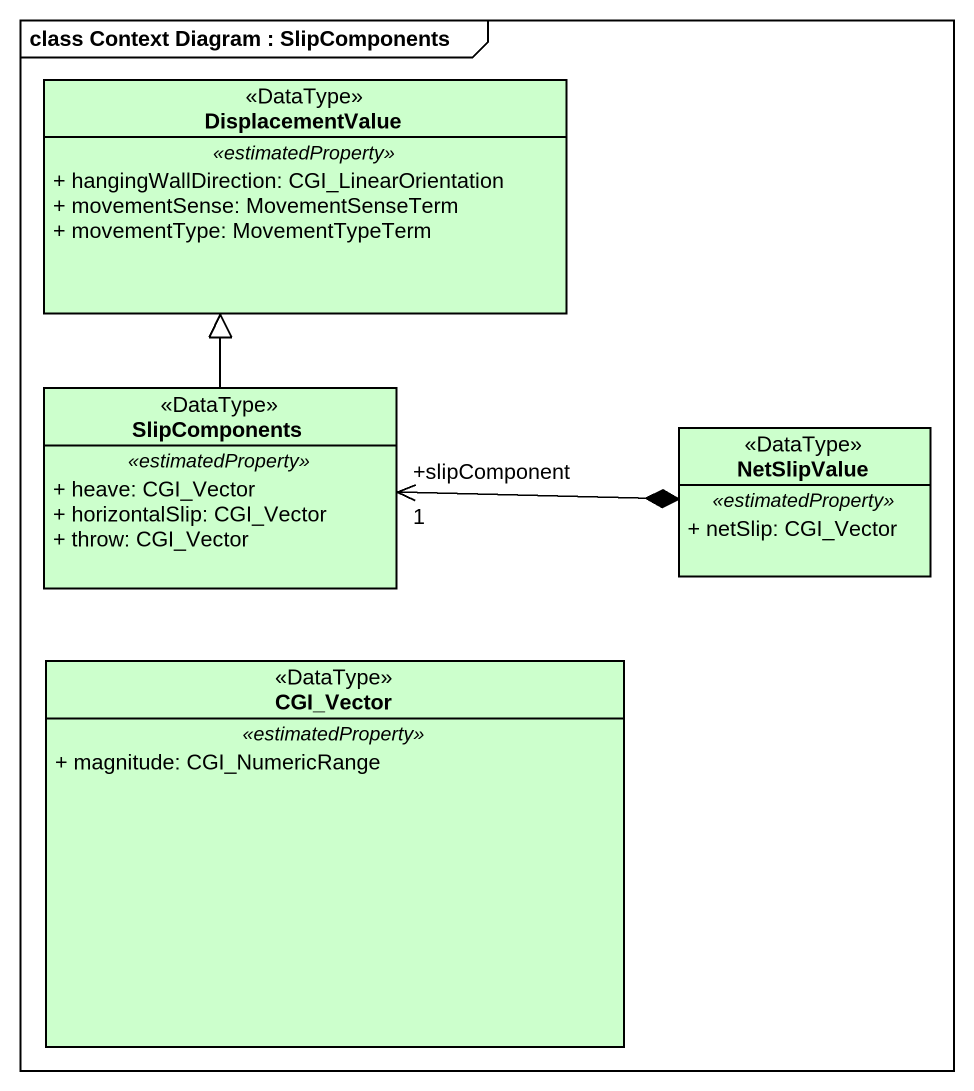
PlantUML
@startuml
mainframe class Context Diagram : SlipComponents
hide circle
hide empty members
skinparam classAttributeIconSize 0
class DisplacementValue <<DataType>> #CCFFCC {
  .. <<estimatedProperty>> ..
  + hangingWallDirection: CGI_LinearOrientation
  + movementSense: MovementSenseTerm
  + movementType: MovementTypeTerm
}
class SlipComponents <<DataType>> #CCFFCC {
  .. <<estimatedProperty>> ..
  + heave: CGI_Vector
  + horizontalSlip: CGI_Vector
  + throw: CGI_Vector
}
class NetSlipValue <<DataType>> #CCFFCC {
  .. <<estimatedProperty>> ..
  + netSlip: CGI_Vector
}
class CGI_Vector <<DataType>> #CCFFCC {
  .. <<estimatedProperty>> ..
  + magnitude: CGI_NumericRange
}
SlipComponents -up-|> DisplacementValue
NetSlipValue *-left-> "+slipComponent\n1" SlipComponents
@enduml
